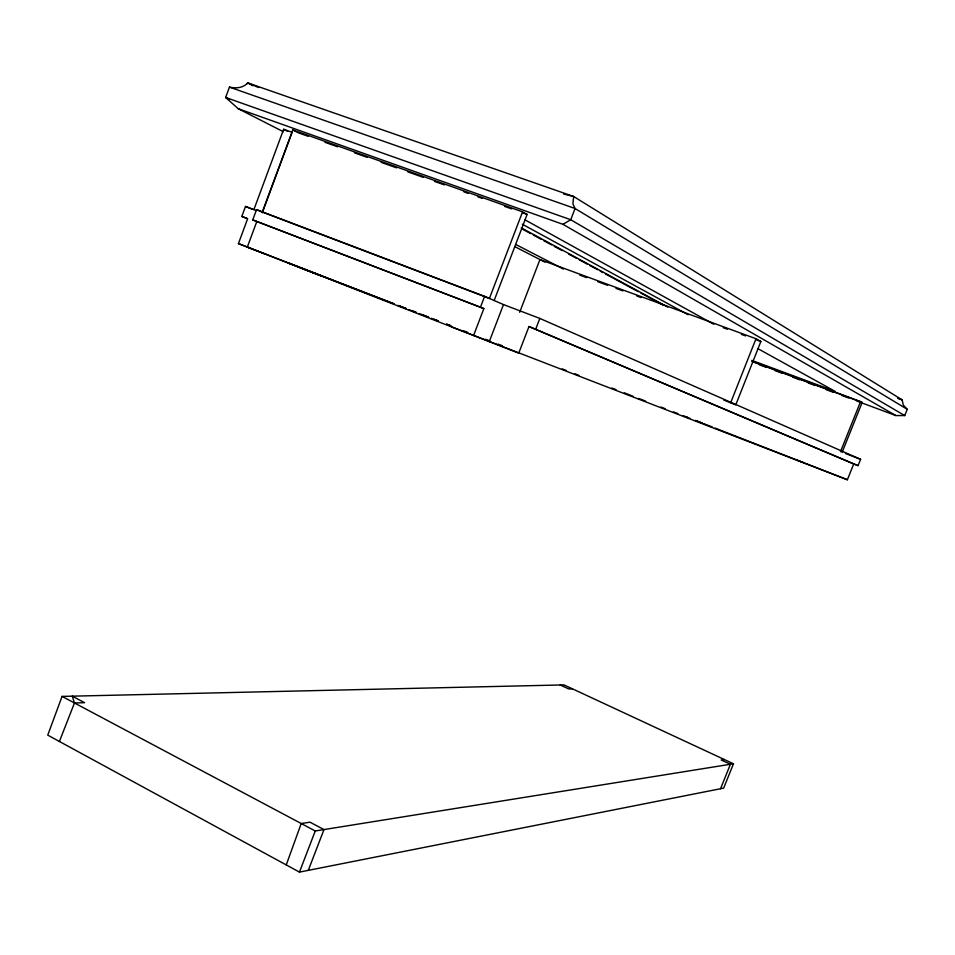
<?xml version="1.0" encoding="UTF-8"?>
<svg xmlns="http://www.w3.org/2000/svg" width="955" height="955" viewBox="0 0 955 955"><rect width="100%" height="100%" fill="white"/><g stroke="black" fill="none" stroke-linecap="round" stroke-linejoin="round"><path stroke-width="1.43" d="M286.249 864.92L301.219 823.52L310.029 822.183L323.972 829.585L308.298 870.363M856.898 401.076L895.874 415.568L904.719 415.568L907.25 409.313L903.287 405.051L902.189 399.906L573.645 196.491L247.715 82.894C243.298 88.063 235.658 88.6 229.451 87.108L225.643 97.47L238.213 108.703L283.384 131.73M62.087 696.398L47.75 735.135L299.452 872.106L723.675 788.114L733.464 763.773L564.011 684.902L62.087 696.398L315.257 830.981L733.464 763.773M247.345 218.695L241.83 216.415L245.519 206.435L256.286 210.53M473.549 335.563L483.851 308.62L252.741 219.913L256.549 209.634L484.627 296.36L503.488 304.585L539.838 318.421L860.598 459.319L858.044 465.646L528.986 326.526L518.744 353.135L238.428 243.597L247.667 218.659L241.83 216.415M253.887 209.611L283.647 129.283L292.135 132.315L262.279 212.81M256.788 221.584L247.297 247.142L266.099 254.412M522.564 211.855L489.414 298.449L262.303 212.07L292.767 129.928L522.564 211.855L527.136 214.421L494.165 300.515M483.851 308.62L480.472 307.188L484.627 296.36M489.282 341.627L503.488 304.585M299.452 872.106L315.257 830.981M519.687 312.285L539.957 259.557L755.99 338.727L760.86 341.496L735.756 404.908L723.735 400.014M535.731 329.105L539.838 318.421M59.401 741.474L74.466 702.976L72.282 696.159L84.601 702.689L74.466 702.976M730.694 402.676L755.99 338.727M840.46 451.739L860.598 401.577L752.456 361.36M842.071 452.443L862.162 402.449L860.598 401.577M720.559 788.723L730.396 764.263L721.192 759.977L724.308 759.512M451.87 327.004L847.372 479.756L853.722 463.975L528.986 326.526M258.638 87.526L247.715 82.894L246.772 83.909M238.213 108.703L562.937 224.318L570.732 219.734L575.053 208.512L572.928 203.94L573.645 196.491L563.605 194.008M572.511 688.853L568.762 688.961L560.227 684.986M229.451 87.108L575.053 208.512L907.25 409.313M298.318 132.793L308.143 136.302M324.987 142.307L337.628 146.819M354.472 152.824L367.102 157.324M381.14 162.338L396.588 167.841M407.809 171.852L423.256 177.355M434.489 181.366L444.314 184.876M463.963 191.883L468.177 193.388M478.001 196.897L482.215 198.389M504.682 206.411L511.701 208.906M522.922 212.917L527.136 214.421M579.757 275.088L586.716 277.642M597.866 281.725L607.619 285.306M615.975 288.374L622.947 290.917M636.878 296.026L641.056 297.566M723.245 327.696L727.424 329.236M741.355 334.346L745.545 335.874M756.682 339.956L760.86 341.496M898.01 398.366L902.189 399.906L898.13 398.283M751.788 360.381L835.124 391.359L758.163 348.79M751.907 361.444L862.162 402.449M759.464 364.822L766.423 367.412M774.78 370.516L781.739 373.107M792.877 377.249L799.836 379.839M808.181 382.943L815.14 385.534M826.278 389.676L833.238 392.266M841.582 395.382L848.541 397.972M252.741 219.913L480.472 307.188M845.438 453.494L860.598 459.319M853.722 463.975L858.044 465.646M393.782 303.774L288.028 262.888L321.584 276.007L300.18 267.722M397.96 305.385L406.305 308.62L399.453 305.863M409.086 309.695L416.046 312.381M418.827 313.455L428.568 317.227M431.35 318.302L438.309 320.987L434.155 319.28M446.665 324.223L450.832 325.834M463.354 330.669L467.532 332.292M485.618 339.276L489.796 340.899M498.14 344.122L502.318 345.734M562.149 368.869L566.327 370.48M574.671 373.703L578.849 375.327M628.939 394.69L633.117 396.301M638.68 398.45L645.64 401.148M660.944 407.057L665.122 408.68M683.314 415.712L687.421 417.299M695.312 420.439L702.176 423.089M796.936 460.107L804.014 462.841M238.428 243.597L393.89 303.714M411.939 310.697L416.105 312.309M421.656 314.458L428.592 317.144M446.642 324.115L450.808 325.727M611.821 387.993L615.987 389.604M624.319 392.827L628.486 394.439M673.442 411.903L677.895 413.599M685.75 416.702L689.844 418.302M695.706 420.522L702.605 423.22M703.56 423.614L712.275 426.992M715.032 428.079L847.372 479.756M245.519 206.435L252.371 209.336M256.549 209.634L262.303 212.07M283.647 129.283L287.634 131.324M229.2 99.296L225.643 97.47L570.732 219.734L904.719 415.568M514.781 246.629L545.042 262.171M515.819 244.492L563.402 269.071M292.767 129.928L297.208 132.22M247.715 82.894L252.968 85.723M521.49 228.639L530.67 233.593M533.296 235.014L541.175 239.263M543.801 240.684L551.668 244.934M554.294 246.354L562.173 250.604M568.726 254.137L576.605 258.387M579.231 259.808L587.098 264.058M589.724 265.478L597.603 269.728M600.218 271.148L602.844 272.557M605.47 273.978L638.274 291.681M640.901 293.101L663.212 305.146M521.323 227.899L667.867 307.128M522.349 224.234L688.173 314.744M524.665 219.65L713.815 324.258M562.937 224.318L895.874 415.568"/></g></svg>
